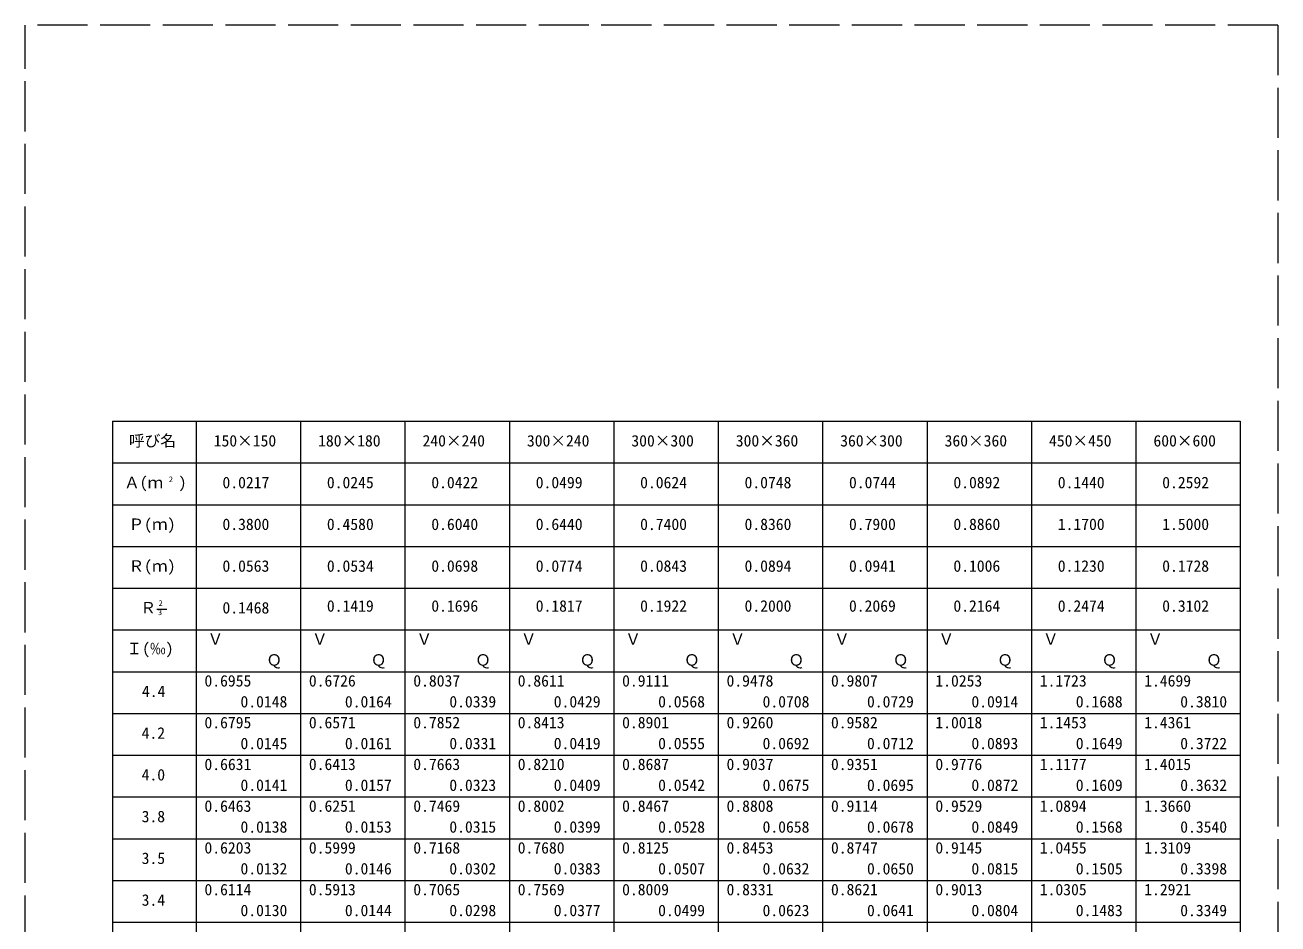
# Model space of a CAD drawing. Units: millimetres, scale not verified. Extents: x 2457 to 21956, y 3121 to 8731.
# Drawn here: x 18956 to 21956, y 5273 to 7426 of the extents above; entities that cross this region are included whole.
import ezdxf
from ezdxf.enums import TextEntityAlignment as Align

# ---------------------------------------------------------------- set-up
doc = ezdxf.new("R2010")
doc.units = ezdxf.units.MM
doc.header["$LTSCALE"] = 20
doc.linetypes.add('DASHED', pattern=[7.5, 6, -1.5])
doc.layers.add('(0-0)', color=7, linetype='Continuous', lineweight=13)
doc.layers.add('0_2', color=7, linetype='Continuous', lineweight=13)
doc.styles.add('ＭＳ ゴシック', font='')
doc.styles.get('ＭＳ ゴシック').set_extended_font_data('MS Gothic')

msp = doc.modelspace()

# ---------------------------------------------------------------- linework, layer by layer
at = {"layer": '(0-0)', "color": 3, "linetype": 'DASHED'}
for p, q in [((21956.17, 7425.82), (18956.42, 7425.82)), ((18956.42, 3121.14), (18956.42, 7425.82)), ((21956.17, 7425.82), (21956.17, 3121.14))]:
    msp.add_line(p, q, dxfattribs=at)
at = {"layer": '(0-0)', "color": 6}
for p, q in [((19165.97, 6476.82), (21865.97, 6476.82)), ((19165.97, 6476.82), (19165.97, 3776.82)), ((21865.97, 6476.82), (21865.97, 3776.82)), ((19165.97, 5876.82), (21865.97, 5876.82))]:
    msp.add_line(p, q, dxfattribs=at)
at = {"layer": '(0-0)'}
msp.add_line((19272.17, 6026.67), (19296.1, 6026.67), dxfattribs=at)
at = {"layer": '0_2'}
for p, q in [((19365.97, 6476.82), (19365.97, 3776.82)), ((19615.97, 6476.82), (19615.97, 3776.82)), ((19865.97, 6476.82), (19865.97, 3776.82)), ((20115.97, 6476.82), (20115.97, 3776.82)), ((20365.97, 6476.82), (20365.97, 3776.82)), ((20615.97, 6476.82), (20615.97, 3776.82)), ((20865.97, 6476.82), (20865.97, 3776.82)), ((21115.97, 6476.82), (21115.97, 3776.82)), ((21365.97, 6476.82), (21365.97, 3776.82)), ((21615.97, 6476.82), (21615.97, 3776.82)), ((19165.97, 6376.82), (21865.97, 6376.82)), ((19165.97, 6276.82), (21865.97, 6276.82)), ((19165.97, 6176.82), (21865.97, 6176.82)), ((19165.97, 6076.82), (21865.97, 6076.82)), ((19165.97, 5976.82), (21865.97, 5976.82)), ((19165.97, 5776.82), (21865.97, 5776.82)), ((19165.97, 5676.82), (21865.97, 5676.82)), ((19165.97, 5576.82), (21865.97, 5576.82)), ((19165.97, 5476.82), (21865.97, 5476.82)), ((19165.97, 5376.82), (21865.97, 5376.82)), ((19165.97, 5276.82), (21865.97, 5276.82))]:
    msp.add_line(p, q, dxfattribs=at)

# ---------------------------------------------------------------- texts
at = {"layer": '(0-0)', "style": 'ＭＳ ゴシック'}
for s, height, p in [('呼び名', 27.49, (19205.22, 6408.07)), ('150×150', 27.49, (19408.09, 6408.07)), ('180×180', 27.49, (19658.09, 6408.07)), ('240×240', 27.49, (19908.09, 6408.07)), ('300×240', 27.49, (20158.09, 6408.07)), ('300×300', 27.49, (20408.09, 6408.07)), ('300×360', 27.49, (20658.09, 6408.07)), ('360×300', 27.49, (20908.09, 6408.07)), ('360×360', 27.49, (21158.09, 6408.07)), ('450×450', 27.49, (21408.09, 6408.07)), ('600×600', 27.49, (21658.1, 6408.07)), ('Ａ(ｍ', 27.49, (19193.59, 6308.07)), ('2', 13.75, (19300.84, 6326.82)), (')', 27.49, (19324.09, 6308.07)), ('0.0217', 27.49, (19429.09, 6308.07)), ('0.0245', 27.49, (19679.09, 6308.07)), ('0.0422', 27.49, (19929.09, 6308.07)), ('0.0499', 27.49, (20179.09, 6308.07)), ('0.0624', 27.49, (20429.09, 6308.07)), ('0.0748', 27.49, (20679.09, 6308.07)), ('0.0744', 27.49, (20929.09, 6308.07)), ('0.0892', 27.49, (21179.09, 6308.07)), ('0.1440', 27.49, (21429.09, 6308.07)), ('0.2592', 27.49, (21679.1, 6308.07)), ('Ｐ(ｍ)', 27.49, (19204.09, 6208.07)), ('0.3800', 27.49, (19429.09, 6208.07)), ('0.4580', 27.49, (19679.09, 6208.07)), ('0.6040', 27.49, (19929.09, 6208.07)), ('0.6440', 27.49, (20179.09, 6208.07)), ('0.7400', 27.49, (20429.09, 6208.07)), ('0.8360', 27.49, (20679.09, 6208.07)), ('0.7900', 27.49, (20929.09, 6208.07)), ('0.8860', 27.49, (21179.09, 6208.07)), ('1.1700', 27.49, (21429.09, 6208.07)), ('1.5000', 27.49, (21679.1, 6208.07)), ('Ｒ(ｍ)', 27.49, (19204.09, 6108.07)), ('0.0563', 27.49, (19429.09, 6108.07)), ('0.0534', 27.49, (19679.09, 6108.07)), ('0.0698', 27.49, (19929.09, 6108.07)), ('0.0774', 27.49, (20179.09, 6108.07)), ('0.0843', 27.49, (20429.09, 6108.07)), ('0.0894', 27.49, (20679.09, 6108.07)), ('0.0941', 27.49, (20929.09, 6108.07)), ('0.1006', 27.49, (21179.09, 6108.07)), ('0.1230', 27.49, (21429.09, 6108.07)), ('0.1728', 27.49, (21679.1, 6108.07)), ('Ｒ', 27.49, (19232.68, 6008.2)), ('2', 13.75, (19276.18, 6030.19)), ('0.1468', 27.49, (19429.09, 6008.07)), ('0.1419', 27.49, (19679.09, 6012.36)), ('0.1696', 27.49, (19929.09, 6012.36)), ('0.1817', 27.49, (20179.09, 6012.36)), ('0.1922', 27.49, (20429.09, 6012.36)), ('0.2000', 27.49, (20679.09, 6012.36)), ('0.2069', 27.49, (20929.09, 6012.36)), ('0.2164', 27.49, (21179.09, 6012.36)), ('0.2474', 27.49, (21429.09, 6012.36)), ('0.3102', 27.49, (21679.1, 6012.36)), ('3', 13.75, (19274.68, 6008.2)), ('Ｉ(‰)', 27.49, (19199.44, 5910.3)), ('Ｖ', 27.49, (19393.3, 5933.07)), ('Ｖ', 27.49, (19643.3, 5933.07)), ('Ｖ', 27.49, (19893.3, 5933.07)), ('Ｖ', 27.49, (20143.3, 5933.07)), ('Ｖ', 27.49, (20393.3, 5933.07)), ('Ｖ', 27.49, (20643.3, 5933.07)), ('Ｖ', 27.49, (20893.3, 5933.07)), ('Ｖ', 27.49, (21143.3, 5933.07)), ('Ｖ', 27.49, (21393.3, 5933.07)), ('Ｖ', 27.49, (21643.3, 5933.07)), ('Ｑ', 27.49, (19534.21, 5883.07)), ('Ｑ', 27.49, (19784.21, 5883.07)), ('Ｑ', 27.49, (20034.21, 5883.07)), ('Ｑ', 27.49, (20284.21, 5883.07)), ('Ｑ', 27.49, (20534.21, 5883.07)), ('Ｑ', 27.49, (20784.21, 5883.07)), ('Ｑ', 27.49, (21034.21, 5883.07)), ('Ｑ', 27.49, (21284.21, 5883.07)), ('Ｑ', 27.49, (21534.21, 5883.07)), ('Ｑ', 27.49, (21784.21, 5883.07)), ('0.6955', 27.49, (19385.97, 5833.07)), ('0.6726', 27.49, (19635.97, 5833.07)), ('0.8037', 27.49, (19885.97, 5833.07)), ('0.8611', 27.49, (20135.97, 5833.07)), ('0.9111', 27.49, (20385.97, 5833.07)), ('0.9478', 27.49, (20635.97, 5833.07)), ('0.9807', 27.49, (20885.97, 5833.07)), ('1.0253', 27.49, (21135.97, 5833.07)), ('1.1723', 27.49, (21385.97, 5833.07)), ('1.4699', 27.49, (21635.97, 5833.07)), ('4.4', 27.49, (19236.26, 5808.07)), ('0.0148', 27.49, (19472.22, 5783.07)), ('0.0164', 27.49, (19722.22, 5783.07)), ('0.0339', 27.49, (19972.22, 5783.07)), ('0.0429', 27.49, (20222.22, 5783.07)), ('0.0568', 27.49, (20472.22, 5783.07)), ('0.0708', 27.49, (20722.22, 5783.07)), ('0.0729', 27.49, (20972.22, 5783.07)), ('0.0914', 27.49, (21222.22, 5783.07)), ('0.1688', 27.49, (21472.22, 5783.07)), ('0.3810', 27.49, (21722.22, 5783.07)), ('0.6795', 27.49, (19385.97, 5733.07)), ('0.6571', 27.49, (19635.97, 5733.07)), ('0.7852', 27.49, (19885.97, 5733.07)), ('0.8413', 27.49, (20135.97, 5733.07)), ('0.8901', 27.49, (20385.97, 5733.07)), ('0.9260', 27.49, (20635.97, 5733.07)), ('0.9582', 27.49, (20885.97, 5733.07)), ('1.0018', 27.49, (21135.97, 5733.07)), ('1.1453', 27.49, (21385.97, 5733.07)), ('1.4361', 27.49, (21635.97, 5733.07)), ('4.2', 27.49, (19235.59, 5708.07)), ('0.0145', 27.49, (19472.22, 5683.07)), ('0.0161', 27.49, (19722.22, 5683.07)), ('0.0331', 27.49, (19972.22, 5683.07)), ('0.0419', 27.49, (20222.22, 5683.07)), ('0.0555', 27.49, (20472.22, 5683.07)), ('0.0692', 27.49, (20722.22, 5683.07)), ('0.0712', 27.49, (20972.22, 5683.07)), ('0.0893', 27.49, (21222.22, 5683.07)), ('0.1649', 27.49, (21472.22, 5683.07)), ('0.3722', 27.49, (21722.22, 5683.07)), ('4.0', 27.49, (19235.59, 5608.07)), ('0.6631', 27.49, (19385.97, 5633.07)), ('0.6413', 27.49, (19635.97, 5633.07)), ('0.7663', 27.49, (19885.97, 5633.07)), ('0.8210', 27.49, (20135.97, 5633.07)), ('0.8687', 27.49, (20385.97, 5633.07)), ('0.9037', 27.49, (20635.97, 5633.07)), ('0.9351', 27.49, (20885.97, 5633.07)), ('0.9776', 27.49, (21135.97, 5633.07)), ('1.1177', 27.49, (21385.97, 5633.07)), ('1.4015', 27.49, (21635.97, 5633.07)), ('0.0141', 27.49, (19472.22, 5583.07)), ('0.0157', 27.49, (19722.22, 5583.07)), ('0.0323', 27.49, (19972.22, 5583.07)), ('0.0409', 27.49, (20222.22, 5583.07)), ('0.0542', 27.49, (20472.22, 5583.07)), ('0.0675', 27.49, (20722.22, 5583.07)), ('0.0695', 27.49, (20972.22, 5583.07)), ('0.0872', 27.49, (21222.22, 5583.07)), ('0.1609', 27.49, (21472.22, 5583.07)), ('0.3632', 27.49, (21722.22, 5583.07)), ('0.6463', 27.49, (19385.97, 5533.07)), ('0.6251', 27.49, (19635.97, 5533.07)), ('0.7469', 27.49, (19885.97, 5533.07)), ('0.8002', 27.49, (20135.97, 5533.07)), ('0.8467', 27.49, (20385.97, 5533.07)), ('0.8808', 27.49, (20635.97, 5533.07)), ('0.9114', 27.49, (20885.97, 5533.07)), ('0.9529', 27.49, (21135.97, 5533.07)), ('1.0894', 27.49, (21385.97, 5533.07)), ('1.3660', 27.49, (21635.97, 5533.07)), ('3.8', 27.49, (19235.59, 5508.07)), ('0.0138', 27.49, (19472.22, 5483.07)), ('0.0153', 27.49, (19722.22, 5483.07)), ('0.0315', 27.49, (19972.22, 5483.07)), ('0.0399', 27.49, (20222.22, 5483.07)), ('0.0528', 27.49, (20472.22, 5483.07)), ('0.0658', 27.49, (20722.22, 5483.07)), ('0.0678', 27.49, (20972.22, 5483.07)), ('0.0849', 27.49, (21222.22, 5483.07)), ('0.1568', 27.49, (21472.22, 5483.07)), ('0.3540', 27.49, (21722.22, 5483.07)), ('0.6203', 27.49, (19385.97, 5433.07)), ('0.5999', 27.49, (19635.97, 5433.07)), ('0.7168', 27.49, (19885.97, 5433.07)), ('0.7680', 27.49, (20135.97, 5433.07)), ('0.8125', 27.49, (20385.97, 5433.07)), ('0.8453', 27.49, (20635.97, 5433.07)), ('0.8747', 27.49, (20885.97, 5433.07)), ('0.9145', 27.49, (21135.97, 5433.07)), ('1.0455', 27.49, (21385.97, 5433.07)), ('1.3109', 27.49, (21635.97, 5433.07)), ('3.5', 27.49, (19235.59, 5408.07)), ('0.0132', 27.49, (19472.22, 5383.07)), ('0.0146', 27.49, (19722.22, 5383.07)), ('0.0302', 27.49, (19972.22, 5383.07)), ('0.0383', 27.49, (20222.22, 5383.07)), ('0.0507', 27.49, (20472.22, 5383.07)), ('0.0632', 27.49, (20722.22, 5383.07)), ('0.0650', 27.49, (20972.22, 5383.07)), ('0.0815', 27.49, (21222.22, 5383.07)), ('0.1505', 27.49, (21472.22, 5383.07)), ('0.3398', 27.49, (21722.22, 5383.07)), ('3.4', 27.49, (19235.59, 5308.07)), ('0.6114', 27.49, (19385.97, 5333.07)), ('0.5913', 27.49, (19635.97, 5333.07)), ('0.7065', 27.49, (19885.97, 5333.07)), ('0.7569', 27.49, (20135.97, 5333.07)), ('0.8009', 27.49, (20385.97, 5333.07)), ('0.8331', 27.49, (20635.97, 5333.07)), ('0.8621', 27.49, (20885.97, 5333.07)), ('0.9013', 27.49, (21135.97, 5333.07)), ('1.0305', 27.49, (21385.97, 5333.07)), ('1.2921', 27.49, (21635.97, 5333.07)), ('0.0130', 27.49, (19472.22, 5283.07)), ('0.0144', 27.49, (19722.22, 5283.07)), ('0.0298', 27.49, (19972.22, 5283.07)), ('0.0377', 27.49, (20222.22, 5283.07)), ('0.0499', 27.49, (20472.22, 5283.07)), ('0.0623', 27.49, (20722.22, 5283.07)), ('0.0641', 27.49, (20972.22, 5283.07)), ('0.0804', 27.49, (21222.22, 5283.07)), ('0.1483', 27.49, (21472.22, 5283.07)), ('0.3349', 27.49, (21722.22, 5283.07))]:
    msp.add_text(s, height=height, dxfattribs=at).set_placement(p, align=Align.BOTTOM_LEFT)

doc.saveas('drawing.dxf')
